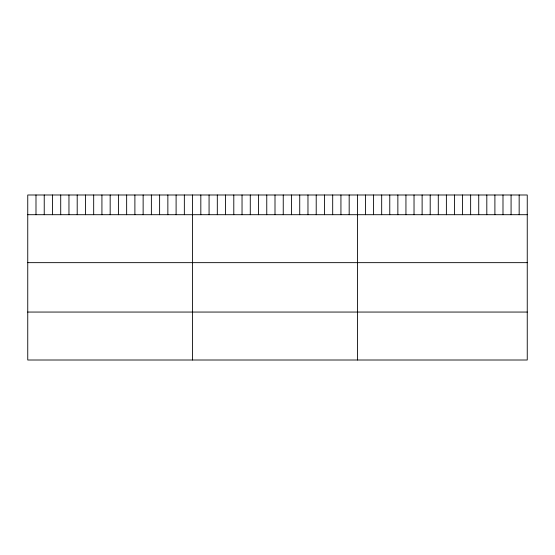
<?xml version="1.0" encoding="UTF-8"?>
<svg xmlns="http://www.w3.org/2000/svg" width="555" height="555" viewBox="0 0 555 555"><rect width="100%" height="100%" fill="white"/><g stroke="black" fill="none" stroke-linecap="round" stroke-linejoin="round"><path stroke-width="0.83" d="M527.25 214.702L527.25 360.008L27.75 360.008L27.75 194.992L527.25 194.992L527.25 214.702L27.75 214.702M27.75 262.654L527.25 262.654M27.75 312.056L527.25 312.056M519.161 194.992L519.161 214.702M511.079 194.992L511.079 214.702M502.99 194.992L502.99 214.702M494.9 194.992L494.9 214.702M486.811 194.992L486.811 214.702M478.729 194.992L478.729 214.702M470.64 194.992L470.64 214.702M462.551 194.992L462.551 214.702M454.469 194.992L454.469 214.702M446.38 194.992L446.38 214.702M438.29 194.992L438.29 214.702M430.201 194.992L430.201 214.702M422.119 194.992L422.119 214.702M414.03 194.992L414.03 214.702M405.941 194.992L405.941 214.702M397.859 194.992L397.859 214.702M389.77 194.992L389.77 214.702M381.68 194.992L381.68 214.702M373.591 194.992L373.591 214.702M365.509 194.992L365.509 214.702M357.42 194.992L357.42 360.008M349.178 194.992L349.178 214.702M340.936 194.992L340.936 214.702M332.695 194.992L332.695 214.702M324.453 194.992L324.453 214.702M316.211 194.992L316.211 214.702M307.969 194.992L307.969 214.702M299.728 194.992L299.728 214.702M291.486 194.992L291.486 214.702M283.244 194.992L283.244 214.702M275.002 194.992L275.002 214.702M266.761 194.992L266.761 214.702M258.519 194.992L258.519 214.702M250.277 194.992L250.277 214.702M242.035 194.992L242.035 214.702M233.794 194.992L233.794 214.702M225.552 194.992L225.552 214.702M217.31 194.992L217.31 214.702M209.069 194.992L209.069 214.702M200.827 194.992L200.827 214.702M192.585 194.992L192.585 360.008M184.343 194.992L184.343 214.702M176.101 194.992L176.101 214.702M167.86 194.992L167.86 214.702M159.618 194.992L159.618 214.702M151.376 194.992L151.376 214.702M143.135 194.992L143.135 214.702M134.893 194.992L134.893 214.702M126.651 194.992L126.651 214.702M118.409 194.992L118.409 214.702M110.168 194.992L110.168 214.702M101.926 194.992L101.926 214.702M93.684 194.992L93.684 214.702M85.442 194.992L85.442 214.702M77.201 194.992L77.201 214.702M68.959 194.992L68.959 214.702M60.717 194.992L60.717 214.702M52.475 194.992L52.475 214.702M44.233 194.992L44.233 214.702M35.992 194.992L35.992 214.702"/></g></svg>
